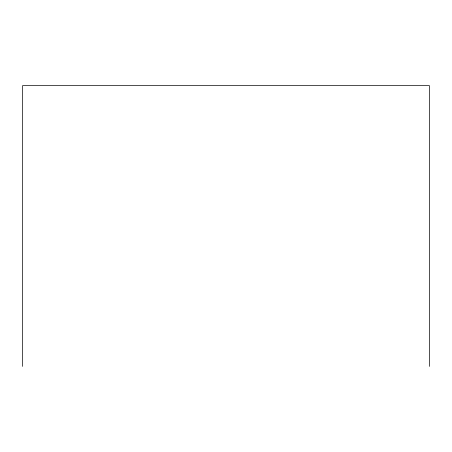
<?xml version="1.0" encoding="UTF-8"?>
<svg xmlns="http://www.w3.org/2000/svg" width="452" height="452" viewBox="0 0 452 452"><rect width="100%" height="100%" fill="white"/><g stroke="black" fill="none" stroke-linecap="round" stroke-linejoin="round"><path stroke-width="0.68" d="M429.4 366.397L429.4 85.603L22.6 85.603L22.6 366.397"/></g></svg>
